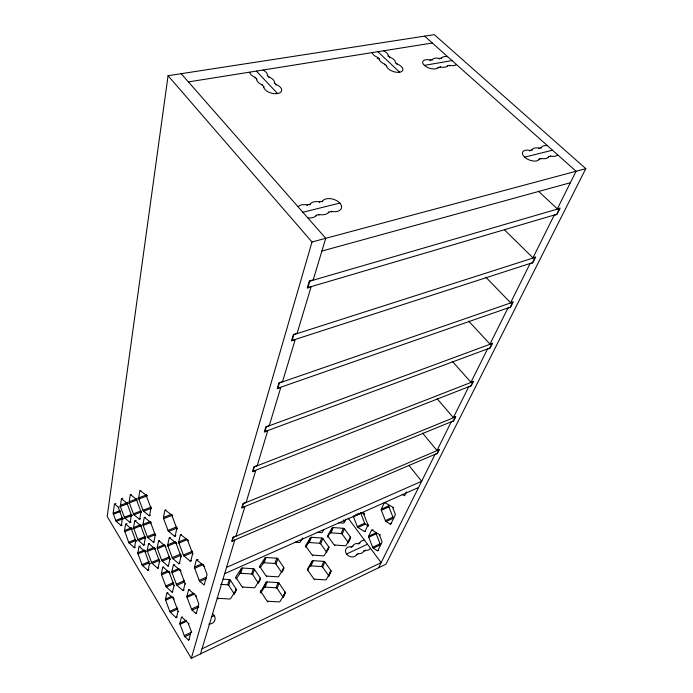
<?xml version="1.0" encoding="UTF-8"?>
<svg xmlns="http://www.w3.org/2000/svg" width="693" height="693" viewBox="0 0 693 693"><rect width="100%" height="100%" fill="white"/><g stroke="black" fill="none" stroke-linecap="round" stroke-linejoin="round"><path stroke-width="1.04" d="M113.124 513.305L115.965 521.162L121.301 525.71L122.323 518.243L118.061 506.878L114.51 503.984L113.132 513.253L120.114 510.516M121.466 498.605L120.339 506.548L124.593 517.818L130.215 522.565L131.341 514.882L127.036 503.387L121.5 498.631L122.696 498.215M133.506 527.598L137.985 540.038L143.59 545.036A1.308 0.433 69 0 0 144.014 544.915L145.235 538.452A1.317 0.442 69.1 0 0 145.045 537.318L140.922 526.264A1.317 0.442 69.3 0 0 140.315 525.259L135.048 520.876A1.308 0.433 69.4 0 0 134.641 521.023L133.515 527.555L140.428 524.8M149.454 564.015L144.898 551.403L139.042 546.335L137.794 553.283L142.325 565.367L148.059 570.46L149.454 564.015L150.606 563.574M124.489 530.587L128.889 542.844L134.503 547.782L135.741 540.791L131.315 528.863L125.65 524.003L124.489 530.587L131.28 527.893M131.453 515.783L132.614 515.323M168.07 75.71L107.198 516.432L191.285 658.35L385.94 564.206L585.802 168.65L434.286 34.65L168.07 75.71L311.997 241.987L191.285 658.35M130.665 494.759L135.949 498.969A1.325 0.45 69.7 0 1 136.564 499.956L140.731 511.122A1.334 0.45 69.5 0 1 140.922 512.274L139.726 519.022A1.317 0.442 69.4 0 1 139.302 519.17L134.035 514.821A1.308 0.442 69.5 0 1 133.437 513.842L129.348 502.893A1.308 0.433 69.8 0 1 129.158 501.749L130.258 494.932A1.317 0.442 69.9 0 1 130.665 494.759L131.263 494.533M140.272 490.67L145.773 494.941A1.36 0.476 69.7 0 1 146.414 495.963L150.693 507.406A1.369 0.476 69.5 0 1 150.883 508.601L149.567 515.549A1.351 0.468 69.4 0 1 149.125 515.705L143.633 511.278A1.343 0.459 69.5 0 1 143.018 510.265L138.817 499.047A1.343 0.459 69.7 0 1 138.626 497.869L139.839 490.852A1.351 0.468 69.8 0 1 140.272 490.67L140.87 490.436M144.655 517.489L150.138 521.959A1.351 0.468 69.2 0 1 150.771 522.981L155.007 534.32A1.351 0.468 69 0 1 155.189 535.481L153.855 542.134A1.343 0.459 68.9 0 1 153.413 542.255L147.947 537.647A1.325 0.45 69.1 0 1 147.332 536.633L143.174 525.511A1.325 0.45 69.3 0 1 142.992 524.358L144.222 517.636A1.334 0.459 69.4 0 1 144.655 517.489L145.244 517.255M148.934 543.719L154.4 548.371A1.334 0.45 68.8 0 1 155.024 549.402L159.217 560.628A1.343 0.45 68.6 0 1 159.407 561.772L158.047 568.13A1.334 0.45 68.5 0 1 157.606 568.225L152.157 563.435A1.317 0.442 68.6 0 1 151.55 562.421L147.436 551.403A1.317 0.442 68.8 0 1 147.254 550.277L148.51 543.84A1.325 0.442 68.9 0 1 148.934 543.719L149.523 543.477M159.035 540.869L164.735 545.616A1.377 0.476 68.7 0 1 165.384 546.673L169.69 558.194A1.377 0.476 68.5 0 1 169.872 559.364L168.399 565.904A1.369 0.468 68.4 0 1 167.931 566.008L162.257 561.113A1.351 0.459 68.5 0 1 161.616 560.074L157.398 548.778A1.351 0.459 68.8 0 1 157.216 547.626L158.584 540.999A1.36 0.468 68.8 0 1 159.035 540.869L159.633 540.627M165.393 510.169L171.37 514.812A1.421 0.52 69.1 0 1 172.055 515.887L176.533 527.832A1.429 0.52 68.9 0 1 176.715 529.062L175.121 536.122A1.412 0.511 68.8 0 1 174.636 536.261L168.676 531.462A1.403 0.502 68.9 0 1 168.018 530.396L163.626 518.693A1.395 0.494 69.2 0 1 163.444 517.48L164.917 510.343A1.412 0.502 69.3 0 1 165.393 510.169L166.017 509.927M255.024 78.04L255.171 77.356A9.078 4.747 14 0 1 249.731 72.271M256.575 79.695L256.722 79.002L255.171 77.356M262.075 85.568L262.223 84.875A9.13 4.816 14.2 0 1 256.722 79.002M263.643 87.24L263.79 86.547L262.223 84.875M267.307 76.039L267.455 75.346A9.078 4.747 14 0 0 263.149 70.123M268.867 77.677L269.014 76.984L267.455 75.346M163.227 567.22L168.893 572.149A1.36 0.468 68.3 0 1 169.542 573.206L173.804 584.615A1.36 0.468 68 0 1 173.986 585.758L172.488 592.013A1.351 0.459 68 0 1 172.02 592.082L166.372 587.014A1.343 0.45 68.1 0 1 165.74 585.966L161.564 574.774A1.334 0.45 68.3 0 1 161.382 573.648L162.768 567.316A1.351 0.459 68.4 0 1 163.227 567.22L163.817 566.969M169.664 537.872L175.615 542.723A1.412 0.502 68.6 0 1 176.291 543.797L180.726 555.621A1.412 0.502 68.4 0 1 180.908 556.825L179.288 563.565A1.403 0.494 68.3 0 1 178.803 563.669L172.878 558.671A1.386 0.485 68.4 0 1 172.219 557.605L167.879 546.015A1.386 0.485 68.7 0 1 167.697 544.828L169.187 538.011A1.395 0.494 68.8 0 1 169.664 537.872L170.279 537.621M274.385 83.489L274.541 82.805A9.13 4.816 14.2 0 0 269.014 76.984M275.961 85.152L276.117 84.459L274.541 82.805M167.325 592.983L172.964 598.094A1.351 0.45 67.8 0 1 173.605 599.15L177.824 610.455A1.351 0.45 67.6 0 1 177.997 611.572L176.49 617.55A1.343 0.442 67.6 0 1 176.022 617.584L170.4 612.352A1.334 0.442 67.7 0 1 169.776 611.295L165.636 600.216A1.325 0.442 67.9 0 1 165.462 599.107L166.866 593.052A1.334 0.45 68 0 1 167.325 592.983L167.905 592.723M173.848 564.942L179.764 569.984A1.395 0.494 68.1 0 1 180.431 571.067L184.814 582.77A1.403 0.494 67.9 0 1 184.996 583.948L183.368 590.375A1.386 0.485 67.8 0 1 182.874 590.453L176.984 585.264A1.377 0.476 68 0 1 176.325 584.19L172.037 572.721A1.369 0.476 68.2 0 1 171.855 571.56L173.363 565.038A1.386 0.485 68.3 0 1 173.848 564.942L174.445 564.682M180.873 534.71L187.093 539.656A1.447 0.528 68.5 0 1 187.794 540.765L192.359 552.91A1.455 0.528 68.2 0 1 192.533 554.149L190.774 561.096A1.438 0.52 68.2 0 1 190.263 561.2L184.069 556.098A1.421 0.511 68.3 0 1 183.385 554.998L178.924 543.104A1.421 0.511 68.6 0 1 178.742 541.883L180.371 534.849A1.438 0.52 68.7 0 1 180.873 534.71L181.497 534.45M181.912 617.255L187.777 622.66A1.377 0.468 67.3 0 1 188.435 623.752L190.973 630.561A1.377 0.468 67.2 0 1 191.147 631.678L188.843 639.942A1.36 0.45 67.1 0 1 188.357 639.96L184.918 636.694A1.351 0.45 67.2 0 1 184.269 635.611L180.067 624.35A1.351 0.45 67.4 0 1 179.894 623.25L181.445 617.298A1.36 0.459 67.5 0 1 181.912 617.255L182.502 616.987M189.094 589.717L195.244 595.07A1.421 0.502 67.5 0 1 195.928 596.188L198.57 603.239A1.429 0.502 67.4 0 1 198.744 604.417L196.266 613.331A1.412 0.494 67.3 0 1 195.755 613.374L192.134 610.135A1.403 0.485 67.4 0 1 191.467 609.026L187.101 597.366A1.395 0.485 67.7 0 1 186.928 596.197L188.591 589.795A1.412 0.494 67.7 0 1 189.094 589.717L189.7 589.448M196.829 560.005L203.309 565.28A1.473 0.546 67.9 0 1 204.028 566.424L207.077 574.54L204.149 585.048L199.93 581.488A1.455 0.528 67.7 0 1 199.22 580.362L194.681 568.26A1.447 0.528 68 0 1 194.508 567.039L196.301 560.117A1.464 0.537 68 0 1 196.829 560.005L198.085 559.468M307.068 205.613L307.268 204.911L310.022 204.236A10.3 6.211 16.5 0 1 319.664 201.871L322.384 201.204A10.222 6.116 16.9 0 1 334.069 199.471A10.222 6.116 16.9 0 1 341.562 207.796A10.222 6.116 16.9 0 1 331.557 211.391L328.837 212.084A10.3 6.211 16.5 0 1 319.161 214.518L316.406 215.22A10.378 6.298 16 0 1 308.073 217.923M309.823 204.937L310.022 204.236M319.464 202.573L319.664 201.871M316.199 215.921L316.406 215.22M322.176 201.906L322.384 201.204M318.962 215.228L319.161 214.518M328.629 212.786L328.837 212.084M331.341 212.093L331.557 211.391M377.252 58.688L377.65 57.389A8.385 4.123 17.1 0 1 372.141 52.737M379.045 59.546L379.244 58.896L377.65 57.389M200.468 653.906L234.762 540.142L231.713 541.45L232.935 537.344L236.001 536.035L244.828 506.739L241.666 508.038L243 503.586L246.171 502.286L255.769 470.434L252.495 471.725L253.941 466.865L257.233 465.583L267.706 430.829L264.302 432.094L265.887 426.784L269.308 425.528L280.786 387.448L277.243 388.686L278.984 382.857L282.545 381.626L295.166 339.735L291.484 340.921L293.399 334.494L297.106 333.307L311.07 286.98L307.224 288.115L309.347 280.986L313.21 279.859L325.736 238.305L181.168 73.683M218.052 598.977L218.252 598.328L229.565 598.995A1.273 1.109 17.6 0 0 230.648 598.492L236.122 590.159A1.265 1.1 17.9 0 0 236.096 589.05L230.379 580.162A1.256 1.083 16.9 0 0 229.296 579.547L223.215 579.166M384.719 64.899L384.918 64.25A8.437 4.167 17.3 0 1 379.244 58.896M388.054 56.306L388.253 55.657A8.385 4.123 17.1 0 0 383.723 50.892M386.339 66.433L386.538 65.774L384.918 64.25M389.648 57.805L389.847 57.155L388.253 55.657M220.617 584.364L227.668 584.797L229.296 579.547M234.624 593.615L234.416 594.265L228.742 585.412L230.379 580.162M395.331 63.115L395.538 62.465A8.437 4.167 17.3 0 0 389.847 57.155M396.95 64.631L397.158 63.981L395.538 62.465M235.854 578.265L236.062 577.607A1.256 1.074 17.7 0 1 236.044 576.515L241.381 568.485A1.247 1.057 18 0 1 242.429 568.017L253.378 568.728A1.239 1.057 19.3 0 1 254.452 569.334L260.221 578.049A1.247 1.065 20.3 0 1 260.256 579.131L259.347 581.739M236.148 579.097L239.691 573.752L241.381 568.485M239.691 573.752A1.239 1.057 18 0 1 240.731 573.284L242.429 568.017M234.832 592.965L235.256 591.666M235.36 591.337L236.096 589.05M235.559 591.9L236.122 590.159M242.671 587.725L242.888 587.075L253.984 587.751A1.256 1.083 20.1 0 0 255.041 587.266L260.256 579.131M240.731 573.284L251.611 573.986L253.378 568.728M258.394 583.263L252.676 574.584L254.452 569.334M430.006 60.629L430.223 59.988L432.276 59.641A8.273 4.011 18.6 0 1 439.466 58.42L441.493 58.073A8.229 3.959 18.8 0 1 447.47 56.653M432.051 60.282L432.276 59.641M259.754 567.515L259.979 566.848A1.239 1.048 19.9 0 1 259.944 565.783L265.038 557.943A1.23 1.031 20.1 0 1 266.06 557.493L276.81 558.212A1.221 1.022 21.2 0 1 277.876 558.809L283.68 567.342A1.23 1.039 22.2 0 1 283.74 568.407L282.753 571.015M260.395 567.558L263.21 563.21L265.038 557.943M439.241 59.052L439.466 58.42M263.21 563.21A1.221 1.031 20.2 0 1 264.224 562.759L266.06 557.493M438.106 67.983L438.331 67.351L440.384 66.987A8.273 4.011 18.6 0 0 447.591 65.722L449.618 65.359A8.229 3.959 18.8 0 0 456.358 64.588M441.268 58.706L441.493 58.073M258.619 582.614L258.844 581.964M258.965 581.644L260.221 578.049M440.159 67.628L440.384 66.987M447.357 66.355L447.591 65.722M260.247 592.29L266.043 582.397A1.247 1.065 21.4 0 1 267.082 581.912L278.023 582.605A1.247 1.065 22.6 0 1 279.106 583.211L285.031 592.03A1.256 1.074 23.8 0 1 285.092 593.139L283.42 597.418M260.672 592.316L260.897 591.666A1.256 1.083 21.3 0 1 260.863 590.557M266.606 576.784L266.84 576.126L277.737 576.827A1.239 1.048 22.1 0 0 278.759 576.351L283.74 568.407M449.385 66L449.618 65.359M260.733 593.026L264.172 587.586L266.043 582.397M264.172 587.586A1.239 1.065 21.5 0 1 265.202 587.11L267.082 581.912M264.224 562.759L274.904 563.47L276.81 558.212M281.722 572.565L275.961 564.059L277.876 558.809M267.645 601.896L267.888 601.255L278.993 601.905A1.265 1.091 23.8 0 0 280.033 601.411L285.092 593.139M281.964 571.916L283.68 567.342M265.202 587.11L276.083 587.785L278.023 582.605M285.031 592.03L283.03 597.175L277.157 588.392L279.106 583.211M305.639 546.872L305.89 546.214A1.204 0.988 23.2 0 1 305.821 545.192L310.455 537.699A1.195 0.97 23.2 0 1 311.426 537.266L321.795 538.019A1.195 0.97 24.1 0 1 322.843 538.591L328.716 546.794A1.204 0.979 25 0 1 328.811 547.816L327.702 550.424M305.812 547.115L308.376 542.965L310.455 537.699M308.376 542.965A1.187 0.97 23.3 0 1 309.338 542.532L311.426 537.266M312.534 555.786L312.803 555.128L323.319 555.847A1.213 0.996 25 0 0 324.289 555.405L328.811 547.816M307.354 570.625L307.623 569.975A1.23 1.022 24.7 0 1 307.545 568.91L312.248 561.122A1.221 1.005 24.6 0 1 313.236 560.672L323.787 561.382A1.221 1.005 25.5 0 1 324.852 561.971L330.847 570.443A1.23 1.014 26.5 0 1 330.942 571.5L329.054 575.788M307.519 570.642L312.248 561.122M309.338 542.532L319.655 543.26L321.795 538.019M310.126 566.32A1.213 1.005 24.7 0 1 311.105 565.869L313.236 560.672M326.715 552.668A1.195 0.979 25.1 0 0 326.516 552.009L320.686 543.832L322.843 538.591M327.668 536.954L327.936 536.295A1.195 0.962 24.4 0 1 327.85 535.299L332.268 527.979A1.187 0.944 24.4 0 1 333.212 527.555L343.407 528.317A1.178 0.944 25.1 0 1 344.438 528.88L350.346 536.928A1.187 0.953 26 0 1 350.45 537.933L348.527 542.272M327.876 536.884L332.268 527.979M330.076 533.238A1.178 0.944 24.5 0 1 331.02 532.813L333.212 527.555M314.388 579.824L314.665 579.183L325.363 579.868A1.239 1.031 26.7 0 0 326.351 579.391L330.942 571.5M326.516 552.009L328.716 546.794M311.105 565.869L321.595 566.562L323.787 561.382M328.681 576.645A1.221 1.014 26.7 0 0 328.586 575.597L322.652 567.151L324.852 561.971M345.313 520.01L344.612 521.647A1.161 0.918 24.8 0 1 344.767 521.95M334.589 545.703L334.866 545.044L345.201 545.781A1.195 0.962 26.1 0 0 346.145 545.339L350.45 537.933M331.02 532.813L341.147 533.549L343.407 528.317M348.207 542.965A1.178 0.953 26.1 0 0 348.033 542.143L342.177 534.112L344.438 528.88M328.586 575.597L330.847 570.443M348.033 542.143L350.346 536.928M351.039 547.366L352.85 546.075A5.994 4.808 27.2 0 1 358.298 543.555L359.832 542.844A5.968 4.764 27.4 0 1 364.405 540.271M529.625 151.048L529.911 150.407L531.981 149.896A8.983 4.626 22 0 1 539.232 148.12L541.268 147.626A8.931 4.556 22.2 0 1 547.227 145.669M352.59 546.647L352.85 546.075M531.696 150.537L531.981 149.896M358.038 544.126L358.298 543.555M538.937 148.761L539.232 148.12M359.442 543.702L359.832 542.844M361.529 512.439L363.175 513.409A1.204 0.606 66 0 1 363.851 514.31L367.749 524.358A1.213 0.606 65.6 0 1 367.818 525.398L365.072 531.375A1.204 0.598 65.6 0 1 364.475 531.496L357.952 527.486A1.187 0.589 65.8 0 1 357.285 526.585L353.465 516.709A1.187 0.589 66.1 0 1 353.326 515.947M540.973 148.259L541.268 147.626M356.497 554.85L358.316 553.56A5.994 4.808 27.2 0 0 363.773 551.004L365.306 550.277A5.968 4.764 27.4 0 0 370.4 548.362M539.041 159.589L539.345 158.957L541.406 158.428A8.983 4.626 22 0 0 548.657 156.601L550.701 156.09A8.931 4.556 22.2 0 0 557.536 154.868M358.056 554.123L358.316 553.56M541.112 159.069L541.406 158.428M372.072 530.136L378.846 534.251A1.23 0.624 65.1 0 1 379.547 535.178L381.886 541.216A1.23 0.624 64.9 0 1 381.956 542.264L377.91 550.58A1.221 0.606 64.8 0 1 377.287 550.684L373.31 548.18A1.213 0.606 65 0 1 372.635 547.262L368.754 537.248A1.204 0.606 65.3 0 1 368.685 536.217L371.457 530.258A1.213 0.615 65.4 0 1 372.072 530.136L373.007 529.703M384.901 502.676L392.013 506.704A1.265 0.667 65.5 0 1 392.74 507.648L395.166 513.877A1.265 0.667 65.2 0 1 395.227 514.968L390.904 523.865A1.256 0.65 65.1 0 1 390.254 523.995L386.079 521.543A1.247 0.65 65.3 0 1 385.369 520.608L381.349 510.273A1.247 0.65 65.6 0 1 381.28 509.199L384.251 502.832A1.256 0.658 65.7 0 1 384.901 502.676L385.862 502.252M363.504 551.567L363.773 551.004M548.354 157.242L548.657 156.601M364.908 551.134L365.306 550.277M550.398 156.722L550.701 156.09M406.436 491.926L404.599 495.712L402.165 494.378M378.577 567.766L434.987 454.513L437.37 453.491L439.379 449.471L436.988 450.493L422.531 433.064M436.988 450.493L451.204 421.959L453.646 420.954L455.803 416.64L453.352 417.636L437.205 398.839M453.352 417.636L468.65 386.937L471.153 385.949L473.484 381.297L470.963 382.276L452.312 361.339M470.963 382.276L487.474 349.133L490.046 348.172L492.567 343.148L489.986 344.092L468.659 321.102M489.986 344.092L507.856 308.212L510.498 307.285L513.227 301.836L510.576 302.746L485.784 277.174M510.576 302.746L529.998 263.764L532.709 262.89L535.672 256.956L532.952 257.831L504.461 229.833M532.952 257.831L554.123 215.332L556.903 214.509L560.152 208.03L557.354 208.844L538.331 191.147M557.354 208.844L576.074 171.249L424.636 36.14M345.911 519.126L343.797 522.669A1.178 0.936 24.7 0 1 342.87 523.085L338.808 522.773M323.969 529.513L322.297 532.25A1.187 0.962 23.7 0 1 321.344 532.674L317.212 532.371M302.806 537.941L300.216 542.091A1.204 0.988 22.4 0 1 299.237 542.524L295.027 542.229M201.992 648.856L381.124 562.655L348.129 518.095M188.357 639.96L189.527 639.414M377.287 550.684L378.69 550.025M184.269 635.611L191.788 632.085M372.635 547.262L380.033 543.797A1.204 0.606 64.9 0 0 380.717 544.707L373.31 548.18M184.918 636.694L190.462 634.086M211.339 616.978L214.241 615.627M346.543 554.019L367.498 544.256M188.435 623.752L189.024 623.483M379.547 535.178L380.483 534.745M179.894 623.25L186.27 620.304M368.685 536.217L376.1 532.804A1.204 0.606 65.2 0 0 376.169 533.827L380.033 543.797M180.067 624.35L186.547 621.361M368.754 537.248L376.169 533.827M195.755 613.374L196.353 613.097M390.254 523.995L391.684 523.336M191.467 609.026L198.64 605.76M385.369 520.608L392.948 517.151A1.239 0.65 65.2 0 0 393.667 518.078L386.079 521.543M176.022 617.584L177.183 617.056M192.134 610.135L198.822 607.077M364.475 531.496L365.402 531.072M177.997 611.572L178.586 611.304M367.818 525.398L368.754 524.973M170.4 612.352L177.754 609.026M357.952 527.486L365.332 524.142L368.607 526.126M195.928 596.188L196.543 595.911M392.74 507.648L393.702 507.215M169.776 611.295L177.243 607.926M357.285 526.585L364.665 523.258A1.187 0.598 65.7 0 0 365.332 524.142M187.101 597.366L194.75 593.927M381.349 510.273L388.946 506.869A1.239 0.65 65.5 0 1 388.886 505.795L381.28 509.199M173.605 599.15L174.194 598.891M363.851 514.31L364.787 513.894M186.928 596.197L193.512 593.251M165.462 599.107L171.803 596.292M355.708 514.656L356.167 514.449M357.094 514.041L357.553 513.834M358.48 513.426L358.939 513.218M224.662 573.665L418.563 487.491M165.636 600.216L172.999 596.942M353.465 516.709L360.854 513.426A1.187 0.598 66 0 1 360.75 512.491M172.964 598.094L173.553 597.834M363.175 513.409L364.111 512.993M199.93 581.488L206.116 578.75M182.874 590.453L184.078 589.925M184.996 583.948L185.594 583.679M226.559 567.359L421.665 481.263L408.801 465.272M172.02 592.082L172.609 591.822M199.22 580.362L206.644 577.078M176.325 584.19L184.633 580.552M173.986 585.758L174.575 585.498M176.984 585.264L184.572 581.929M165.74 585.966L173.311 582.666M166.372 587.014L173.822 583.757M204.028 566.424L204.66 566.146M180.431 571.067L181.038 570.807M194.508 567.039L201.94 563.816M194.681 568.26L203.586 564.397M171.855 571.56L179.002 568.485M169.542 573.206L170.131 572.955M172.037 572.721L179.643 569.438M179.764 569.984L180.371 569.715M190.263 561.2L191.502 560.672M161.382 573.648L167.81 570.893M161.564 574.774L169.023 571.578M168.893 572.149L169.49 571.898M167.931 566.008L168.529 565.757M178.803 563.669L180.015 563.149M180.908 556.825L181.514 556.566M184.069 556.098L191.926 552.763M157.606 568.225L158.195 567.983M192.533 554.149L193.165 553.88M162.257 561.113L169.802 557.926M172.219 557.605L180.639 554.045M169.872 559.364L170.478 559.104M172.878 558.671L181.54 555.006M183.385 554.998L192.593 551.1M147.782 570.339L148.934 569.854M151.55 562.421L159.069 559.26M152.157 563.435L159.563 560.316M161.616 560.074L169.291 556.843M159.407 561.772L159.996 561.521M141.961 564.656L149.341 561.555M142.559 565.644L148.908 562.976M187.794 540.765L188.418 540.505M167.697 544.828L175.537 541.58M165.384 546.673L165.982 546.422M167.879 546.015L176.55 542.411M178.742 541.883L186.131 538.816M176.291 543.797L176.906 543.537M187.093 539.656L187.725 539.397M178.924 543.104L187.768 539.423M144.577 550.996L145.738 550.519M137.959 553.898L145.235 550.9M147.254 550.277L154.218 547.409M145.183 552L146.344 551.515M154.4 548.371L154.989 548.128M147.436 551.403L154.851 548.336M157.216 547.626L164.319 544.689M155.024 549.402L155.622 549.159M157.398 548.778L165.332 545.374M174.636 536.261L175.866 535.75M137.777 552.806L144.603 549.991M139.336 546.43L140.488 545.963M143.59 545.036L144.75 544.559M153.413 542.255L154.002 542.013M168.676 531.462L177.46 527.884M176.715 529.062L177.339 528.802M134.243 547.678L135.378 547.21M137.742 539.518L145.218 536.495M129.193 543.234L136.209 540.393M135.759 541.276L136.911 540.817M147.332 536.633L154.955 533.541M138.34 540.505L145.695 537.525M145.235 538.452L145.816 538.218M147.947 537.647L155.449 534.598M155.189 535.481L155.786 535.239M168.018 530.396L176.559 526.923M128.621 542.272L135.395 539.535M163.626 518.693L172.427 515.185M172.055 515.887L172.678 515.635M130.968 528.404L132.12 527.953M140.315 525.259L140.896 525.025M124.679 531.678L131.705 528.88M142.992 524.358L150.043 521.56M131.557 529.383L132.701 528.924M150.138 521.959L150.736 521.716M133.697 528.672L141.069 525.736M140.922 526.264L141.511 526.03M143.174 525.511L150.693 522.522M163.444 517.48L171.396 514.319M150.771 522.981L151.369 522.739M171.37 514.812L171.994 514.561M121.058 525.615L122.185 525.173M125.909 524.099L127.053 523.648M129.955 522.47L131.107 522.02M135.048 520.876L136.218 520.417M139.302 519.17L140.48 518.71M149.125 515.705L150.329 515.228M115.627 520.478L122.358 517.853M124.316 517.238L131.176 514.57M133.437 513.842L141.008 510.888M143.018 510.265L151.334 507.025M116.19 521.422L123.163 518.702M122.436 519.109L123.579 518.667M124.896 518.199L132.207 515.349M134.035 514.821L141.485 511.91M140.922 512.274L141.519 512.049M143.633 511.278L151.239 508.307M150.883 508.601L151.49 508.359M113.323 514.293L120.305 511.599M145.773 494.941L146.379 494.715M135.949 498.969L137.145 498.51M138.626 497.869L146.37 494.915M126.611 502.789L127.781 502.347M129.158 501.749L136.746 498.847M120.14 505.44L127.018 502.806M146.414 495.963L147.02 495.729M136.564 499.956L137.162 499.731M138.817 499.047L147.384 495.764M127.2 503.759L128.37 503.317M129.348 502.893L136.816 500.034M118.295 507.38L119.439 506.947M120.339 506.548L127.659 503.75M114.821 504.01L115.956 503.577M321.89 251.057L570.348 182.744M311.997 241.987L585.802 168.65M302.876 212.266L339.856 203.075M524.61 157.146L552.503 150.216M424.341 65.376L452.035 60.586M188.401 81.921L432.345 43.018M377.841 51.706L399.688 72.219M256.367 71.084L277.59 93.555M343.425 520.036L344.698 521.777M327.936 536.295L333.818 544.473A1.195 0.97 25.3 0 0 334.866 545.044M305.89 546.214L311.746 554.539A1.213 0.996 24.1 0 0 312.803 555.128M307.623 569.975L313.582 578.577A1.239 1.031 25.7 0 0 314.665 579.183M259.979 566.848L265.757 575.519A1.239 1.057 21 0 0 266.84 576.126M260.897 591.666L266.788 600.632A1.265 1.091 22.5 0 0 267.888 601.255M236.062 577.607L241.796 586.451A1.256 1.083 18.8 0 0 242.888 587.075M388.946 506.869L392.948 517.151M360.854 513.426L364.665 523.258M539.345 158.957A9.035 4.686 21.9 0 1 530.145 160.3A9.035 4.686 21.9 0 1 522.383 153.257A9.035 4.686 21.9 0 1 529.911 150.407M438.331 67.351A8.325 4.063 18.4 0 1 429.313 68.148A8.325 4.063 18.4 0 1 422.635 62.093A8.325 4.063 18.4 0 1 430.223 59.988M298.103 206.566A10.378 6.298 16 0 1 307.268 204.911M397.158 63.981A8.489 4.219 17.6 0 1 402.763 70.305A8.489 4.219 17.6 0 1 394.014 71.777A8.489 4.219 17.6 0 1 386.538 65.774M276.117 84.459A9.182 4.877 14.4 0 1 281.384 91.407A9.182 4.877 14.4 0 1 271.232 93.122A9.182 4.877 14.4 0 1 263.79 86.547M227.668 584.797A1.247 1.083 16.9 0 1 228.742 585.412M218.252 598.328A1.282 1.117 16 0 1 217.152 597.695M251.611 573.986A1.23 1.048 19.3 0 1 252.676 574.584M274.904 563.47A1.221 1.022 21.3 0 1 275.961 564.059M276.083 587.785A1.239 1.057 22.7 0 1 277.157 588.392M319.655 543.26A1.187 0.97 24.2 0 1 320.686 543.832M321.595 566.562A1.213 1.005 25.7 0 1 322.652 567.151M341.147 533.549A1.178 0.944 25.3 0 1 342.177 534.112M356.765 554.287A6.012 4.851 26.9 0 1 350.008 556.557A6.012 4.851 26.9 0 1 345.512 550.389A6.012 4.851 26.9 0 1 351.299 546.794M212.508 613.773A6.506 5.787 15.3 0 1 214.821 620.313A6.506 5.787 15.3 0 1 208.888 624.081M233.316 537.352L232.207 541.06L437.127 453.439L438.938 449.818L233.316 537.352M243.382 503.612L242.186 507.64L453.395 420.894L455.344 416.995L243.382 503.612M254.34 466.917L253.032 471.309L470.911 385.862L473.007 381.661L254.34 466.917M266.303 426.862L264.873 431.661L489.804 348.068L492.073 343.529L266.303 426.862M279.409 382.96L277.832 388.227L510.256 307.155L512.716 302.226L279.409 382.96M293.841 334.632L292.099 340.445L532.467 262.725L535.143 257.372L293.841 334.632M309.797 281.176L307.874 287.612L556.67 214.31L559.589 208.463L309.797 281.176"/></g></svg>
